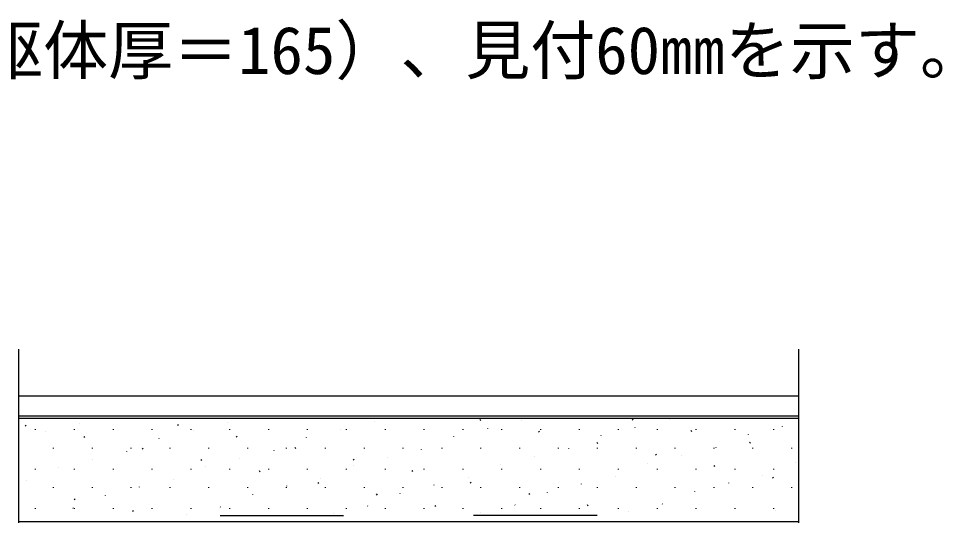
# Model space of a CAD drawing. Units: millimetres, scale not verified. Extents: x -875 to 875, y -1299 to 1293.
# Drawn here: x 483.5 to 625.7, y 271.3 to 347.8 of the extents above; entities that cross this region are included whole.
import ezdxf
from ezdxf.enums import TextEntityAlignment as Align

# ---------------------------------------------------------------- set-up
doc = ezdxf.new("R2010")
doc.units = ezdxf.units.MM
doc.header["$LTSCALE"] = 8
doc.layers.add('0-1_USER1', color=3, linetype='Continuous')
doc.layers.add('0-4_YKK_13', color=4, linetype='Continuous')
doc.styles.add('ＭＳ ゴシック', font='')
doc.styles.get('ＭＳ ゴシック').set_extended_font_data('MS Gothic')

msp = doc.modelspace()

# ---------------------------------------------------------------- linework, layer by layer
at = {"layer": '0-4_YKK_13'}
for p, q in [((483.5, 54.583), (483.5, 296.913)), ((603.5, 296.913), (603.5, 54.583)), ((483.5, 289.704), (603.5, 289.704)), ((483.5, 286.649), (603.5, 286.649)), ((483.5, 270.328), (483.5, 286.649)), ((483.5, 286.275), (603.5, 286.275)), ((554.62, 285.896), (554.509, 286.063)), ((560.943, 285.919), (560.936, 285.937)), ((578.079, 285.968), (577.968, 286.135)), ((583.616, 286.072), (583.609, 286.091)), ((484.65, 285.063), (484.54, 285.23)), ((486.098, 284.48), (486.098, 284.58)), ((492.078, 284.48), (492.078, 284.58)), ((492.923, 285.459), (492.916, 285.478)), ((498.058, 284.48), (498.058, 284.58)), ((504.038, 284.48), (504.038, 284.58)), ((508.11, 285.135), (507.999, 285.302)), ((510.018, 284.48), (510.018, 284.58)), ((510.338, 284.414), (510.332, 284.433)), ((515.596, 285.612), (515.589, 285.631)), ((515.998, 284.48), (515.998, 284.58)), ((521.978, 284.48), (521.978, 284.58)), ((527.958, 284.48), (527.958, 284.58)), ((533.012, 284.568), (533.005, 284.586)), ((533.938, 284.48), (533.938, 284.58)), ((538.269, 285.765), (538.263, 285.784)), ((539.918, 284.48), (539.918, 284.58)), ((545.898, 284.48), (545.898, 284.58)), ((551.878, 284.48), (551.878, 284.58)), ((555.685, 284.721), (555.678, 284.74)), ((557.858, 284.48), (557.858, 284.58)), ((563.838, 284.48), (563.838, 284.58)), ((569.818, 284.48), (569.818, 284.58)), ((575.798, 284.48), (575.798, 284.58)), ((578.358, 284.874), (578.352, 284.893)), ((581.778, 284.48), (581.778, 284.58)), ((587.758, 284.48), (587.758, 284.58)), ((593.738, 284.48), (593.738, 284.58)), ((599.718, 284.48), (599.718, 284.58)), ((601.032, 285.027), (601.025, 285.046)), ((487.665, 284.261), (487.658, 284.28)), ((493.657, 283.294), (493.546, 283.461)), ((505.114, 283.122), (505.107, 283.141)), ((517.116, 283.366), (517.006, 283.533)), ((527.787, 283.275), (527.781, 283.294)), ((550.461, 283.429), (550.454, 283.448)), ((563.626, 284.127), (563.516, 284.294)), ((573.134, 283.582), (573.127, 283.601)), ((587.085, 284.199), (586.975, 284.366)), ((595.807, 283.735), (595.801, 283.754)), ((488.848, 281.63), (488.848, 281.73)), ((494.828, 281.63), (494.828, 281.73)), ((500.808, 281.63), (500.808, 281.73)), ((502.663, 281.525), (502.553, 281.692)), ((506.788, 281.63), (506.788, 281.73)), ((512.768, 281.63), (512.768, 281.73)), ((518.748, 281.63), (518.748, 281.73)), ((524.728, 281.63), (524.728, 281.73)), ((526.122, 281.597), (526.012, 281.764)), ((530.708, 281.63), (530.708, 281.73)), ((536.688, 281.63), (536.688, 281.73)), ((542.668, 281.63), (542.668, 281.73)), ((548.648, 281.63), (548.648, 281.73)), ((554.628, 281.63), (554.628, 281.73)), ((560.608, 281.63), (560.608, 281.73)), ((566.588, 281.63), (566.588, 281.73)), ((568.143, 281.63), (568.137, 281.649)), ((572.632, 282.358), (572.522, 282.525)), ((572.568, 281.63), (572.568, 281.73)), ((578.548, 281.63), (578.548, 281.73)), ((584.528, 281.63), (584.528, 281.73)), ((590.508, 281.63), (590.508, 281.73)), ((590.817, 281.784), (590.81, 281.802)), ((596.092, 282.43), (595.981, 282.597)), ((596.488, 281.63), (596.488, 281.73)), ((602.468, 281.63), (602.468, 281.73)), ((500.123, 281.17), (500.117, 281.189)), ((517.539, 280.126), (517.532, 280.145)), ((522.797, 281.324), (522.79, 281.342)), ((540.212, 280.279), (540.206, 280.298)), ((545.47, 281.477), (545.463, 281.496)), ((562.886, 280.432), (562.879, 280.451)), ((581.639, 280.589), (581.528, 280.756)), ((585.559, 280.586), (585.552, 280.605)), ((494.866, 279.972), (494.859, 279.991)), ((511.67, 279.756), (511.559, 279.923)), ((512.315, 278.834), (512.308, 278.853)), ((534.988, 278.987), (534.981, 279.006)), ((535.129, 279.828), (535.018, 279.995)), ((557.661, 279.14), (557.655, 279.159)), ((580.335, 279.294), (580.328, 279.313)), ((590.645, 278.82), (590.535, 278.987)), ((603.008, 279.447), (603.001, 279.466)), ((486.098, 278.4), (486.098, 278.5)), ((489.641, 278.68), (489.635, 278.699)), ((492.078, 278.4), (492.078, 278.5)), ((498.058, 278.4), (498.058, 278.5)), ((504.038, 278.4), (504.038, 278.5)), ((510.018, 278.4), (510.018, 278.5)), ((515.998, 278.4), (515.998, 278.5)), ((520.676, 277.987), (520.566, 278.154)), ((521.978, 278.4), (521.978, 278.5)), ((527.958, 278.4), (527.958, 278.5)), ((533.938, 278.4), (533.938, 278.5)), ((539.918, 278.4), (539.918, 278.5)), ((544.135, 278.059), (544.025, 278.226)), ((545.898, 278.4), (545.898, 278.5)), ((551.878, 278.4), (551.878, 278.5)), ((557.858, 278.4), (557.858, 278.5)), ((563.838, 278.4), (563.838, 278.5)), ((569.818, 278.4), (569.818, 278.5)), ((575.344, 277.342), (575.337, 277.361)), ((575.798, 278.4), (575.798, 278.5)), ((581.778, 278.4), (581.778, 278.5)), ((587.758, 278.4), (587.758, 278.5)), ((593.738, 278.4), (593.738, 278.5)), ((598.017, 277.495), (598.01, 277.514)), ((599.718, 278.4), (599.718, 278.5)), ((484.65, 276.729), (484.644, 276.747)), ((507.324, 276.882), (507.317, 276.901)), ((529.682, 276.219), (529.572, 276.385)), ((529.997, 277.035), (529.99, 277.054)), ((547.413, 275.991), (547.406, 276.01)), ((552.67, 277.188), (552.664, 277.207)), ((553.142, 276.291), (553.031, 276.457)), ((570.086, 276.144), (570.079, 276.163)), ((592.759, 276.297), (592.753, 276.316)), ((599.652, 277.052), (599.541, 277.218)), ((488.848, 275.55), (488.848, 275.65)), ((494.828, 275.55), (494.828, 275.65)), ((500.808, 275.55), (500.808, 275.65)), ((502.066, 275.684), (502.059, 275.703)), ((506.788, 275.55), (506.788, 275.65)), ((512.768, 275.55), (512.768, 275.65)), ((518.748, 275.55), (518.748, 275.65)), ((519.515, 274.545), (519.508, 274.564)), ((524.728, 275.55), (524.728, 275.65)), ((524.739, 275.837), (524.733, 275.856)), ((530.708, 275.55), (530.708, 275.65)), ((536.688, 275.55), (536.688, 275.65)), ((538.689, 274.45), (538.578, 274.617)), ((542.188, 274.699), (542.182, 274.718)), ((542.668, 275.55), (542.668, 275.65)), ((548.648, 275.55), (548.648, 275.65)), ((554.628, 275.55), (554.628, 275.65)), ((560.608, 275.55), (560.608, 275.65)), ((562.148, 274.522), (562.038, 274.688)), ((564.862, 274.852), (564.855, 274.871)), ((566.588, 275.55), (566.588, 275.65)), ((572.568, 275.55), (572.568, 275.65)), ((578.548, 275.55), (578.548, 275.65)), ((584.528, 275.55), (584.528, 275.65)), ((587.535, 275.005), (587.528, 275.024)), ((590.508, 275.55), (590.508, 275.65)), ((596.488, 275.55), (596.488, 275.65)), ((602.468, 275.55), (602.468, 275.65)), ((492.179, 273.689), (492.068, 273.856)), ((496.842, 274.392), (496.835, 274.411)), ((582.544, 273.053), (582.538, 273.072)), ((486.098, 272.32), (486.098, 272.42)), ((491.851, 272.44), (491.844, 272.459)), ((492.078, 272.32), (492.078, 272.42)), ((498.058, 272.32), (498.058, 272.42)), ((501.185, 271.92), (501.075, 272.087)), ((504.038, 272.32), (504.038, 272.42)), ((510.018, 272.32), (510.018, 272.42)), ((514.524, 272.593), (514.518, 272.612)), ((515.998, 272.32), (515.998, 272.42)), ((521.978, 272.32), (521.978, 272.42)), ((527.958, 272.32), (527.958, 272.42)), ((533.938, 272.32), (533.938, 272.42)), ((537.198, 272.747), (537.191, 272.766)), ((539.918, 272.32), (539.918, 272.42)), ((545.898, 272.32), (545.898, 272.42)), ((547.695, 272.681), (547.585, 272.848)), ((551.878, 272.32), (551.878, 272.42)), ((554.613, 271.702), (554.607, 271.721)), ((557.858, 272.32), (557.858, 272.42)), ((559.871, 272.9), (559.864, 272.919)), ((563.838, 272.32), (563.838, 272.42)), ((569.818, 272.32), (569.818, 272.42)), ((571.154, 272.753), (571.044, 272.92)), ((575.798, 272.32), (575.798, 272.42)), ((577.287, 271.856), (577.28, 271.874)), ((581.778, 272.32), (581.778, 272.42)), ((587.758, 272.32), (587.758, 272.42)), ((593.738, 272.32), (593.738, 272.42)), ((599.718, 272.32), (599.718, 272.42)), ((599.96, 272.009), (599.953, 272.028)), ((509.267, 271.396), (509.26, 271.415)), ((514.5, 271.297), (533.501, 271.297)), ((531.94, 271.549), (531.933, 271.568)), ((572.5, 271.297), (553.498, 271.297))]:
    msp.add_line(p, q, dxfattribs=at)
msp.add_lwpolyline([(603.5, 286.649), (603.5, 270.328), (483.5, 270.328)], dxfattribs=at)

# ---------------------------------------------------------------- texts
at = {"layer": '0-1_USER1', "style": 'ＭＳ ゴシック'}
msp.add_text('本図は笠木幅K＝200（躯体厚＝165）、見付60㎜を示す。', height=7.331, dxfattribs=at).set_placement((377.318, 337.064), align=Align.BOTTOM_LEFT)

doc.saveas('drawing.dxf')
